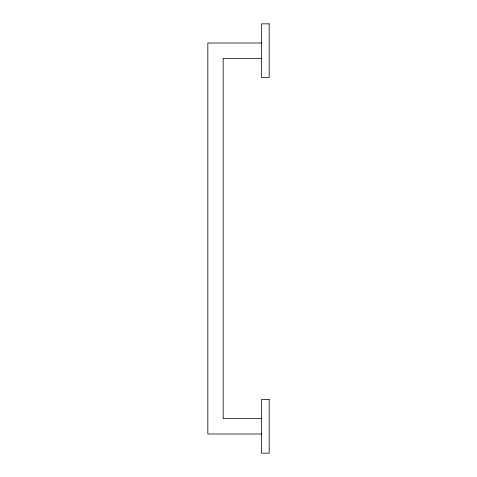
<?xml version="1.0" encoding="UTF-8"?>
<svg xmlns="http://www.w3.org/2000/svg" width="477" height="477" viewBox="0 0 477 477"><rect width="100%" height="100%" fill="white"/><g stroke="black" fill="none" stroke-linecap="round" stroke-linejoin="round"><path stroke-width="0.72" d="M261.497 43.013L207.835 43.013L207.835 433.987L261.497 433.987M261.497 58.349L223.17 58.349L223.17 418.651L261.497 418.651M269.165 23.85L261.497 23.85L261.497 77.512L269.165 77.512L269.165 23.85M269.165 399.487L261.497 399.487L261.497 453.15L269.165 453.15L269.165 399.487"/></g></svg>
